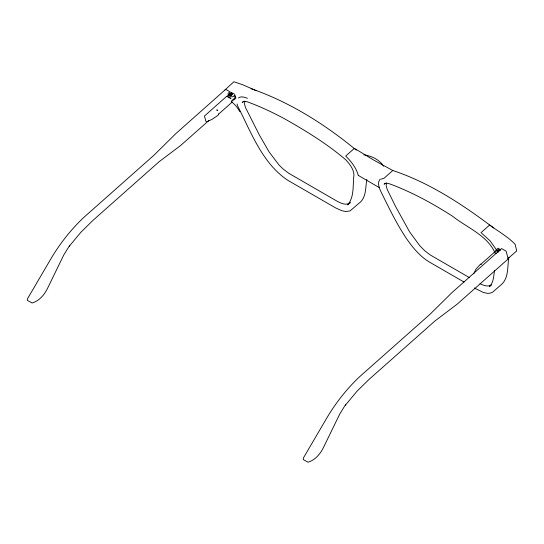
<?xml version="1.0" encoding="UTF-8"?>
<svg xmlns="http://www.w3.org/2000/svg" width="544" height="544" viewBox="0 0 544 544"><rect width="100%" height="100%" fill="white"/><g stroke="black" fill="none" stroke-linecap="round" stroke-linejoin="round"><path stroke-width="0.82" d="M366.833 179.445C365.459 186.912 366.398 196.228 360.543 201.974L350.05 210.895L345.746 211.534L341.68 210.671L335.539 207.862L288.116 180.486C262.208 163.492 251.083 132.029 237.531 105.774M508.851 257.224C507.348 265.934 508.864 276.91 502.241 283.784L492.572 292.244L489.777 293.277L487.451 293.338L483.378 292.482L474.32 287.987M473.715 273.829L475.993 269.137L480.536 264.098L481.161 264.486L480.712 264.404L494.265 252.389L496.72 253.708M494.605 270.538C493.49 275.992 493.775 282.662 489.342 286.722L491.205 285.07M244.888 101.034L244.46 103.727L245.412 107.406L259.352 135.014L269.171 152.021L278.895 164.839L283.166 169.055L288.694 173.237L337.035 201.178C340.87 203.272 346.378 205.938 350.275 202.606M386.587 182.845L386.158 185.538L387.11 189.217L395.454 206.251L409.503 231.703L419.594 245.507L424.864 250.866L430.392 255.048L469.288 277.535M218.423 114.294L218.436 113.948L218.654 114.648L216.798 116.185L211.738 119.51L207.278 121.523L205.85 121.271L204.462 116.028L226.943 96.091L230.282 97.879L231.003 98.784L227.691 96.791M497.59 250.526L498.467 250.798L497.991 251.716L498.501 250.974L497.631 250.702L497.774 250.254L498.651 250.526L499.433 249.954L498.998 250.58M497.631 250.702L497.774 250.254M497.814 250.437L498.692 250.702L499.113 249.852M498.27 251.634C499.31 249.866 498.522 252.538 497.651 251.45A1.346 0.979 -12.6 0 1 497.556 250.301L497.774 250.09A1.346 0.979 -12.6 0 1 499.018 249.723L499.623 249.92A1.346 0.979 -12.6 0 1 500.011 250.607M499.433 249.954L498.97 250.621L499.814 250.879M379.78 179.493C377.203 182.988 379.134 187.68 380.705 191.196C388.606 207.237 396.399 223.475 406.334 238.381C412.712 247.581 420.036 256.55 429.814 262.29L464.107 282.091M68.632 247.071L63.866 254.789L47.416 288.599C44.2 294.964 39.236 300.873 32.157 303.001L27.316 300.363L27.492 298.772L50.769 259.026C59.745 243.8 70.781 229.765 83.62 217.6L153.809 155.36L175.984 133.477L225.692 89.338L230.194 91.936C224.08 94.078 232.791 99.566 234.512 95.2M344.536 406.28L339.769 413.991L323.313 447.807C320.096 454.172 315.132 460.081 308.054 462.21L303.212 459.571L303.396 457.98L326.665 418.234C335.648 403.002 346.684 388.974 359.523 376.808L429.712 314.561L451.887 292.686L501.595 248.547L506.097 251.138L508.184 258.958L457.218 304.123L434.921 321.008L369.022 379.433L356.871 391.374L344.95 405.715L345.624 404.804M69.727 245.596L69.047 246.507L80.968 232.166L93.119 220.225L159.018 161.799L180.819 145.336L208.814 120.564M227.059 96.444L228.942 94.772M218.382 114.335L231.968 102.279L231.669 100.919L235.076 97.682L234.559 95.608M243.624 101.272L242.379 102.374C243.794 100.973 246.004 101.388 247.69 101.973C260.474 106.604 272.768 112.486 284.743 118.891C306.122 131.002 327.338 143.99 346.011 160.024C349.731 164.179 353.675 169.055 353.96 174.855C352.655 184.647 354.6 196.942 347.636 204.911L350.125 202.708M493.673 227.997C462.815 204.673 429.719 182.764 392.795 170.496L384.105 178.201L380.528 179.302M385.322 183.083L384.084 184.185C386.736 181.886 390.415 184.402 393.135 185.15C414.052 193.317 433.82 204.177 452.683 216.315C466.779 227.514 486.234 234.845 494.584 251.852M480.984 232.682L489.675 224.978C498.114 231.356 507.892 236.626 515.127 244.324L516.739 250.9L507.804 258.713M496.672 250.186L494.156 252.423L495.523 253.259M238.49 97.927C241.182 95.9 244.623 97.254 247.432 98.321M229.527 94.561L230.493 94.228L229.949 93.534L230.282 93.344L231.506 94.758L231.18 94.948C230.84 93.486 228.446 95.506 230.438 94.037L230.608 94.459M230.003 93.718L230.282 93.344M231.581 93.384C229.833 94.778 231.717 92.942 231.819 93.765L230.996 94.017M230.948 94.044L231.819 93.765M229.452 94.602L229.772 94.942L230.676 94.418M230.622 94.234L231.506 94.758M491.11 285.083C487.594 287.13 483.344 285.321 480.039 283.703M498.229 251.695L498.569 251.716M363.827 154.809C371.491 155.951 379.358 159.494 383.622 166.24M251.097 88.686C289.558 101.98 324.952 124.284 356.218 150.124M232.852 100.137L233.743 100.055L235.899 98.165L234.906 94.996M256.122 90.617L242.712 84.742L233.872 81.763L224.93 89.984M230.935 92.31L234.654 94.207M392.795 170.496L373.796 160.14L354.409 148.335L345.719 156.04C351.268 161.466 356.286 167.912 358.326 175.515M358.299 175.413L379.229 187.585M498.025 252.137L497.774 251.988A1.346 0.979 -12.6 0 1 497.59 251.79M500.664 249.88L498.073 248.214L495.917 250.138L496.237 251.437M481.651 233.186L489.967 240.72L496.611 249.988M231.241 101.177L236.388 106.372L239.972 111.758M229.949 93.534L230.438 94.037M229.622 95.166L230.044 95.492A1.346 0.918 -16.2 0 0 230.33 95.567M229.371 94.377L229.881 94.935A1.346 0.918 -16.2 0 0 231.431 94.731L231.683 94.54A1.346 0.918 -16.2 0 0 231.955 93.616L231.594 93.248A1.346 0.918 -16.2 0 0 229.942 93.412L229.67 93.616A1.346 0.918 -16.2 0 0 229.378 94.377M237.075 103.952L237.381 105.169M231.302 95.445A1.346 0.918 -16.2 0 0 232.118 94.173L231.758 93.806A1.346 0.918 -16.2 0 0 231.465 93.711M229.629 95.166A1.346 0.918 -16.2 0 1 229.84 94.18M229.86 94.982A1.054 0.721 -16.2 0 1 229.84 94.622M231.479 93.956A1.054 0.721 -16.2 0 1 231.873 94.391M498.066 251.879A1.054 0.768 -12.6 0 1 497.794 251.546M217.26 110.18C215.771 108.827 218.26 111.778 217.26 110.18"/></g></svg>
